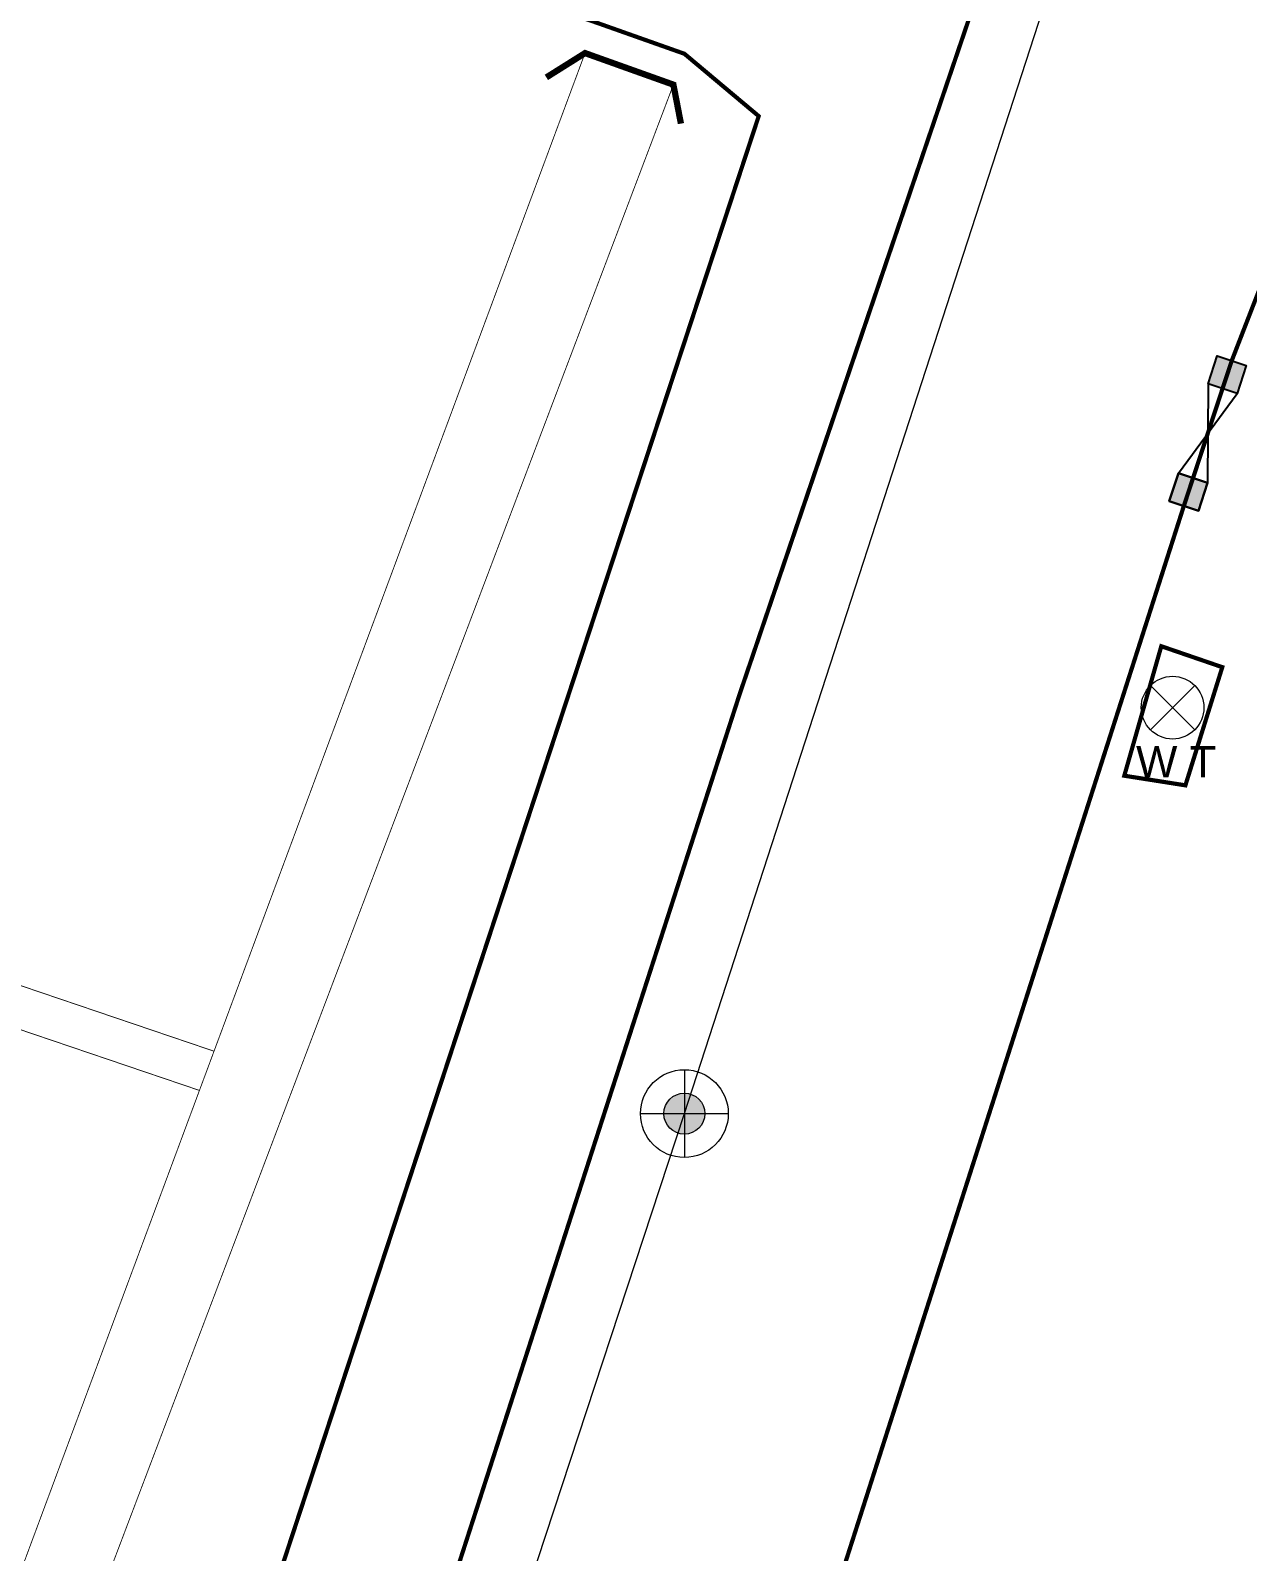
# Model space of a CAD drawing. Header units: inches. Extents: x 350994 to 353538, y 1581369 to 1583842.
# Drawn here: x 351593.07 to 351622.19, y 1583302.74 to 1583339.12 of the extents above; entities that cross this region are included whole.
import ezdxf

# ---------------------------------------------------------------- set-up
doc = ezdxf.new("R2010")
doc.units = ezdxf.units.IN
doc.header["$MEASUREMENT"] = 0
for name, pattern in [('1', [0]), ('ACAD_ISO03W100', [30, 12, -18]), ('DASHDOTX2', [2, 1, -0.5, 0, -0.5])]:
    doc.linetypes.add(name, pattern=pattern)
for name, color, linetype in [('BOUNDARY', 5, 'Continuous'), ('CULVERT', 255, '1'), ('CW', 94, '1'), ('EP TF', 5, 'Continuous'), ('GATE', 255, 'Continuous'), ("ROAD'S", 1, '1'), ('WATER TANK', 7, 'Continuous')]:
    doc.layers.add(name, color=color, linetype=linetype)
doc.styles.get("Standard").update_dxf_attribs({"font": 'arial.ttf'})
doc.linetypes.add('SILT_FENCE', pattern='A,0.5,-0.2,["EP",Standard,S=0.1,R=0,X=-0.1,Y=-0.05],-0.2', length=0.9)

# ---------------------------------------------------------------- blocks, each defined once
blk = doc.blocks.new('gate')
h = blk.add_hatch(color=0)
h.paths.add_polyline_path([(0.5, 0.1625090682908317), (0.8121325287041472, 0.1625090682908317), (0.8121325287041472, -0.1625090682908317), (0.5, -0.1625090682908317)])
h.paths.add_polyline_path([(-0.8121325287041472, 0.1625090682908317), (-0.5, 0.1625090682908317), (-0.5, -0.1625090682908317), (-0.8121325287041472, -0.1625090682908317)])
at = {"color": 0}
blk.add_lwpolyline([(-0.5, 0.1625090682908317), (-0.8121325287041472, 0.1625090682908317), (-0.8121325287041472, -0.1625090682908317), (-0.5, -0.1625090682908317), (-0.5, 0.1625090682908317), (0.5, -0.1625090682908317), (0.5, 0.1625090682908317), (0.8121325287041472, 0.1625090682908317), (0.8121325287041472, -0.1625090682908317), (0.5, -0.1625090682908317), (0.5, 0.1625090682908317), (-0.5, -0.1625090682908317)], dxfattribs=at)
for points in [[(-0.8121325287041472, 0.1625090682908317), (-0.5, 0.1625090682908317), (-0.5, -0.1625090682908317), (-0.8121325287041472, -0.1625090682908317)], [(0.5, 0.1625090682908317), (0.8121325287041472, 0.1625090682908317), (0.8121325287041472, -0.1625090682908317), (0.5, -0.1625090682908317)]]:
    blk.add_lwpolyline(points, close=True, dxfattribs=at)
blk = doc.blocks.new('EP1')
at = {"layer": 'EP TF', "lineweight": 5}
h = blk.add_hatch(color=252, dxfattribs=at)
edge = h.paths.add_edge_path()
edge.add_arc((351339.7712355755, 1583222.913694198), 0.4899999999999999, 0, 360)
at = {"layer": 'EP TF', "color": 252, "lineweight": 5}
for points in [[(351339.7712355755, 1583223.963694199), (351339.7712355755, 1583221.863694198)], [(351338.7212355755, 1583222.913694198), (351340.8212355755, 1583222.913694198)]]:
    blk.add_lwpolyline(points, dxfattribs=at)
for radius in [1.05, 0.4899999999999999]:
    blk.add_circle((351339.7712355755, 1583222.913694198), radius, dxfattribs=at)

msp = doc.modelspace()

# ---------------------------------------------------------------- linework, layer by layer
at = {"layer": 'BOUNDARY', "lineweight": 5, "const_width": 0.1, "elevation": 95.57065300000001}
msp.add_lwpolyline([(351620.1289802819, 1583324.392384429), (351621.5885412701, 1583323.8917124), (351620.7054055933, 1583321.065874013), (351619.2438949756, 1583321.295894609), (351620.1289802819, 1583324.392384429)], dxfattribs=at)
at = {"layer": 'CULVERT', "color": 250, "linetype": 'DASHDOTX2', "lineweight": 5, "ltscale": 2, "const_width": 0.02, "elevation": 95.847358}
for points in [[(351597.4635925167, 1583314.707381284), (351424.3091516255, 1583373.434815174)], [(351597.1148583452, 1583313.769708449), (351424.0833000381, 1583372.455465217)]]:
    msp.add_lwpolyline(points, dxfattribs=at)
at = {"layer": 'CULVERT', "color": 250, "linetype": 'DASHDOTX2', "lineweight": 5, "ltscale": 2, "const_width": 0.02}
for points in [[(351606.3411172763, 1583338.577178066), (351587.6495990116, 1583288.319617021)], [(351589.4874023106, 1583287.817110778), (351608.4550784202, 1583337.822057215)]]:
    msp.add_lwpolyline(points, dxfattribs=at)
at = {"layer": 'CULVERT', "color": 250, "lineweight": 5, "const_width": 0.15}
msp.add_lwpolyline([(351608.635070195, 1583336.890747627), (351608.4550784202, 1583337.822057215), (351606.3411172763, 1583338.577178066), (351605.4155980758, 1583337.996183928)], dxfattribs=at)
at = {"layer": 'CW', "linetype": 'ACAD_ISO03W100', "lineweight": 5, "ltscale": 0.1, "const_width": 0.1, "elevation": 94.742003}
msp.add_lwpolyline([(351694.4911600167, 1583297.501125897), (351681.5327946247, 1583260.118442108), (351608.606092494, 1583290.111045189), (351620.6674644725, 1583327.744364283), (351621.8156252981, 1583331.223678974), (351623.7002046119, 1583336.078701345), (351671.424725057, 1583318.69853434), (351698.7725394773, 1583308.821786004), (351694.4911600167, 1583297.501125897)], dxfattribs=at)
at = {"layer": 'EP TF', "color": 252, "linetype": 'SILT_FENCE', "lineweight": 5, "ltscale": 6, "elevation": 113.043921}
msp.add_lwpolyline([(351445.0663327017, 1582827.530130571), (351461.8848053417, 1582877.561763473), (351478.8402184159, 1582928.40869232), (351495.2812756062, 1582976.378480692), (351513.1312545467, 1583028.233362549), (351530.9069995629, 1583079.050550769), (351553.1779997635, 1583146.847408535), (351559.8181628567, 1583166.633766417), (351568.7887209355, 1583193.104443551), (351576.5052625609, 1583216.751429266), (351588.9680547421, 1583253.116893928), (351608.7171781959, 1583313.215284182), (351618.4363920419, 1583343.136851575), (351695.2585381628, 1583575.025861955)], dxfattribs=at)
at = {"layer": "ROAD'S", "lineweight": 5, "const_width": 0.1}
msp.add_lwpolyline([(351597.031513877, 1583282.968197914), (351610.0398884061, 1583323.245813712), (351616.6277753535, 1583342.635576316), (351616.656461314, 1583343.050268643), (351654.5296416691, 1583454.549330051), (351662.3430348246, 1583478.042521186), (351666.8334846458, 1583492.391259991), (351688.6982755482, 1583561.070447579), (351688.6982755482, 1583561.070447579), (351688.6982755482, 1583561.070447579), (351691.5725146763, 1583568.058207695)], dxfattribs=at)
msp.add_lwpolyline([(351411.9351969024, 1583346.867912175), (351414.5217235467, 1583345.680758436), (351483.0798085982, 1583321.340984012), (351517.0890951031, 1583309.893667972), (351589.2178215937, 1583285.857042033), (351593.8246241105, 1583286.368579843), (351610.496311721, 1583337.069786794), (351608.7188705752, 1583338.560738994), (351606.6028517741, 1583339.309740945), (351528.0004329376, 1583365.739375821), (351449.9877400914, 1583391.928957481), (351428.6893879033, 1583399.388954502), (351425.4329009698, 1583399.196374487), (351423.5706972532, 1583399.178264874), (351410.232669073, 1583349.250196135)], close=True, dxfattribs=at)
at = {"layer": 'WATER TANK', "color": 5, "lineweight": 5}
for points in [[(351619.868992987, 1583323.454167056), (351620.9296531588, 1583322.393506884)], [(351619.868992987, 1583322.393506884), (351620.9296531588, 1583323.454167056)]]:
    msp.add_lwpolyline(points, dxfattribs=at)
msp.add_circle((351620.3993230729, 1583322.92383697), 0.75, dxfattribs=at)

# ---------------------------------------------------------------- block references
at = {"layer": 'EP TF', "color": 1, "lineweight": 5}
msp.add_blockref('EP1', (268.9459426203975, 90.30158998304978, 113.043921), dxfattribs=at)
at = {"layer": 'GATE', "lineweight": 5, "extrusion": (-0.04513736625420234, 0.01489516192135146, 0.9988697374127273), "xscale": 2.255706117482591, "yscale": 2.255706117579674, "zscale": 2.255706117528618, "rotation": 179.9999999987214}
msp.add_blockref('gate', (-1613765.756214736, -162076.8063744373, 7807.327196641754), dxfattribs=at)

# ---------------------------------------------------------------- texts
at = {"layer": 'WATER TANK', "color": 5, "lineweight": 9}
msp.add_text('W T', height=0.75, dxfattribs=at).set_placement((351619.5249643372, 1583321.255569232))

doc.saveas('drawing.dxf')
